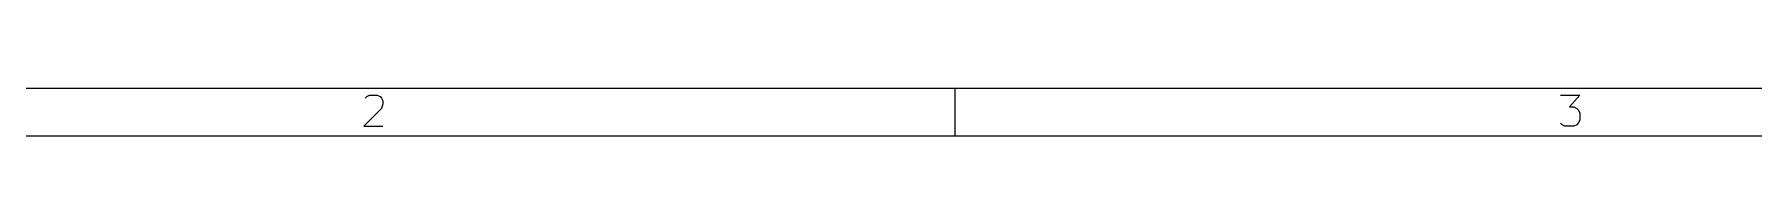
# Model space of a CAD drawing. Extents: x 0 to 287, y -201 to 0.
# Drawn here: x 71.5 to 143.4, y -12 to -10 of the extents above; entities that cross this region are included whole.
import ezdxf

# ---------------------------------------------------------------- set-up
doc = ezdxf.new("R2010")
doc.units = 0
doc.layers.add('BLACK', color=7, linetype='CONTINUOUS')

msp = doc.modelspace()

# ---------------------------------------------------------------- linework, layer by layer
at = {"layer": 'BLACK', "linetype": 'CONTINUOUS'}
for p, q in [((10, -10), (287.0022, -10)), ((110, -12), (110, -10)), ((85.346303, -10.417414), (85.408207, -10.355509)), ((85.408207, -10.355509), (85.532017, -10.293604)), ((85.532017, -10.293604), (85.841541, -10.293604)), ((85.841541, -10.293604), (85.96535, -10.355509)), ((85.96535, -10.355509), (86.027255, -10.417414)), ((86.027255, -10.417414), (86.08916, -10.541223)), ((86.08916, -10.665033), (86.027255, -10.850747)), ((86.08916, -10.541223), (86.08916, -10.665033)), ((135.284398, -10.293604), (136.08916, -10.293604)), ((136.08916, -10.293604), (135.655826, -10.788842)), ((86.027255, -10.850747), (85.284398, -11.593604)), ((135.346303, -11.5317), (135.284398, -11.469795)), ((135.655826, -10.788842), (135.841541, -10.788842)), ((135.841541, -10.788842), (135.96535, -10.850747)), ((135.96535, -10.850747), (136.027255, -10.912652)), ((136.027255, -11.469795), (135.96535, -11.5317)), ((136.027255, -10.912652), (136.08916, -11.036461)), ((136.08916, -11.345985), (136.027255, -11.469795)), ((136.08916, -11.036461), (136.08916, -11.345985)), ((12, -12), (285.0022, -12)), ((85.284398, -11.593604), (86.08916, -11.593604)), ((135.470112, -11.593604), (135.346303, -11.5317)), ((135.841541, -11.593604), (135.470112, -11.593604)), ((135.96535, -11.5317), (135.841541, -11.593604))]:
    msp.add_line(p, q, dxfattribs=at)

doc.saveas('drawing.dxf')
